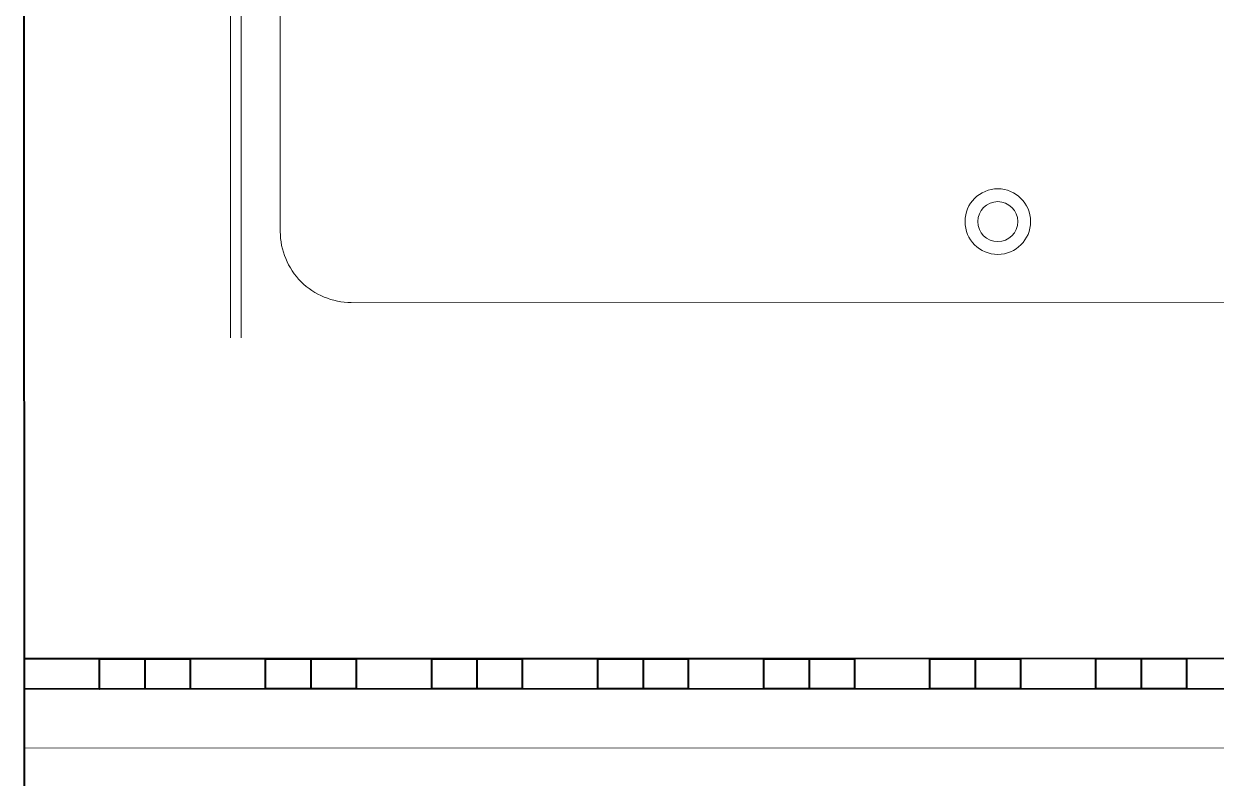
# Model space of a CAD drawing. Header units: inches. Extents: x -422522 to 22891, y -2973 to 414515.
# Drawn here: x 22236.2 to 22437.8, y 4701.8 to 4829.4 of the extents above; entities that cross this region are included whole.
import ezdxf

# ---------------------------------------------------------------- set-up
doc = ezdxf.new("R2010")
doc.units = ezdxf.units.IN
doc.header["$MEASUREMENT"] = 0
doc.layers.get('0').update_dxf_attribs({"lineweight": 40})
doc.layers.add('ARREDAMENTO', color=8, linetype='Continuous', lineweight=13)

# ---------------------------------------------------------------- blocks, each defined once
blk = doc.blocks.new('vasca')
at = {"layer": 'ARREDAMENTO'}
for p, q in [((10999.47, 4312.54), (10999.47, 4425.4)), ((10999.47, 4312.54), (10999.47, 4425.4)), ((11000.97, 4312.54), (11000.97, 4424.4)), ((11006.47, 4327.54), (11006.47, 4410.4)), ((11198.85, 4317.54), (11016.47, 4317.54))]:
    blk.add_line(p, q, dxfattribs=at)
for radius in [4.62, 2.82]:
    blk.add_circle((11107.57, 4328.92), radius, dxfattribs=at)
blk.add_arc((11016.47, 4327.54), 10, 180, 270, dxfattribs=at)

msp = doc.modelspace()

# ---------------------------------------------------------------- linework, layer by layer
for p, q in [((22236.20313, 4943.64341), (22236.29773, 4366.85205)), ((22376.63585, 4721.98053), (22236.23949, 4721.9575)), ((22256.65767, 4721.96085), (22256.65851, 4716.85539)), ((22284.73767, 4721.96545), (22284.73851, 4716.86)), ((22312.81767, 4721.97006), (22312.81851, 4716.86461)), ((22340.89767, 4721.97467), (22340.89851, 4716.86921)), ((22368.97767, 4721.97927), (22368.97851, 4716.87382)), ((22517.03221, 4722.00356), (22376.63585, 4721.98053)), ((22397.05403, 4721.98388), (22397.05487, 4716.87842)), ((22425.13403, 4721.98848), (22425.13487, 4716.88303)), ((22886.24032, 4716.95866), (22236.24033, 4716.85204))]:
    msp.add_line(p, q)
msp.add_lwpolyline([(22886.20096, 4956.92593), (22886.24032, 4716.95866), (22236.24033, 4716.85204)])
for points in [[(22248.99949, 4721.95959), (22264.31585, 4721.9621), (22264.31669, 4716.85665), (22249.00033, 4716.85414)], [(22277.07949, 4721.9642), (22292.39585, 4721.96671), (22292.39669, 4716.86126), (22277.08033, 4716.85874)], [(22305.15949, 4721.9688), (22320.47585, 4721.97132), (22320.47669, 4716.86586), (22305.16033, 4716.86335)], [(22333.23949, 4721.97341), (22348.55585, 4721.97592), (22348.55669, 4716.87047), (22333.24033, 4716.86795)], [(22361.31949, 4721.97802), (22376.63585, 4721.98053), (22376.63669, 4716.87507), (22361.32032, 4716.87256)], [(22389.39585, 4721.98262), (22404.71221, 4721.98513), (22404.71305, 4716.87968), (22389.39669, 4716.87717)], [(22417.47585, 4721.98723), (22432.79221, 4721.98974), (22432.79305, 4716.88428), (22417.47669, 4716.88177)]]:
    msp.add_lwpolyline(points, close=True)
at = {"layer": 'ARREDAMENTO'}
msp.add_line((22886.24196, 4706.95866), (22236.24197, 4706.85204), dxfattribs=at)

# ---------------------------------------------------------------- block references
at = {"layer": 'ARREDAMENTO', "xscale": 1.2, "yscale": 1.2, "zscale": 1.2, "rotation": 0.009397836389981271}
msp.add_blockref('vasca', (9072.65102, -400.98554), dxfattribs=at)

doc.saveas('drawing.dxf')
